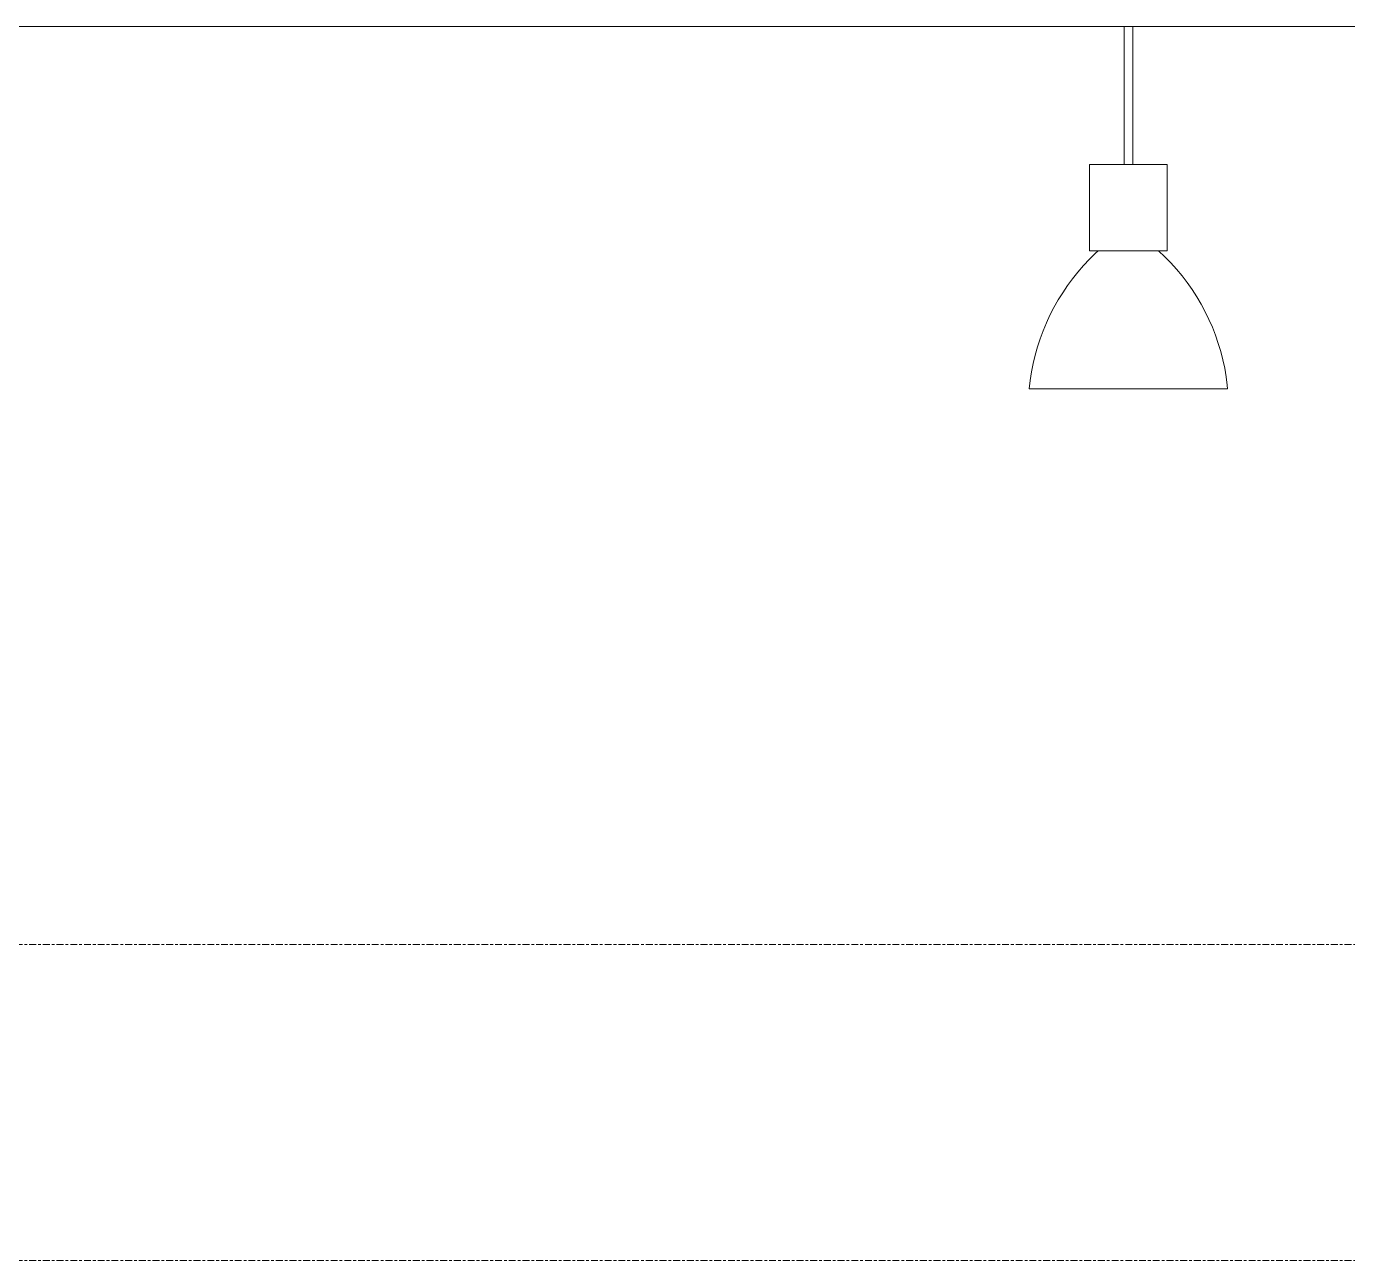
# Model space of a CAD drawing. Header units: centimetres. Extents: x -13689 to 3489, y -437 to 1921.
# Drawn here: x -7580.1 to -7273.9, y 515.5 to 801.5 of the extents above; entities that cross this region are included whole.
import ezdxf

# ---------------------------------------------------------------- set-up
doc = ezdxf.new("R2010")
doc.units = ezdxf.units.CM
doc.linetypes.add('Centre', pattern=[3.175, 0.635, -0.475, 1.59, -0.475])
for name, color, linetype, lineweight in [('A-CLNG', 7, 'Continuous', 9), ('A-FLOR-LEVL', 7, 'Continuous', 9), ('E-LITE-EQPM', 7, 'Continuous', 9), ('G-IMPT', 7, 'Continuous', 9)]:
    doc.layers.add(name, color=color, linetype=linetype, lineweight=lineweight)

# ---------------------------------------------------------------- blocks, each defined once
blk = doc.blocks.new('LamparaTecho - LamparaTecho_ipt-V4-Sección 3-1')
at = {"layer": 'G-IMPT'}
for p, q in [((-7325.72, 801.54), (-7325.72, 769.54)), ((-7323.72, 801.54), (-7325.72, 801.54)), ((-7323.72, 769.54), (-7323.72, 801.54)), ((-7333.72, 769.54), (-7333.72, 749.54)), ((-7333.72, 769.54), (-7315.72, 769.54)), ((-7315.72, 749.54), (-7315.72, 769.54)), ((-7333.72, 749.54), (-7315.72, 749.54)), ((-7324.72, 717.54), (-7347.72, 717.54)), ((-7324.72, 717.54), (-7301.72, 717.54))]:
    blk.add_line(p, q, dxfattribs=at)
at = {"layer": 'G-IMPT', "flags": 128}
for points in [[(-7347.72, 717.54), (-7347.49, 719.52), (-7347.18, 721.48), (-7346.8, 723.43), (-7346.33, 725.36), (-7345.79, 727.27), (-7345.18, 729.16), (-7344.49, 731.02), (-7343.72, 732.86), (-7342.89, 734.66), (-7341.98, 736.42), (-7341, 738.15), (-7339.95, 739.84), (-7338.84, 741.49), (-7337.66, 743.08), (-7336.42, 744.63), (-7335.12, 746.13), (-7333.75, 747.58), (-7332.34, 748.97), (-7331.72, 749.54)], [(-7317.72, 749.54), (-7316.28, 748.18), (-7314.89, 746.76), (-7313.56, 745.28), (-7312.29, 743.75), (-7311.09, 742.17), (-7309.95, 740.54), (-7308.87, 738.87), (-7307.86, 737.16), (-7306.93, 735.41), (-7306.06, 733.63), (-7305.26, 731.81), (-7304.54, 729.96), (-7303.89, 728.08), (-7303.32, 726.18), (-7302.82, 724.25), (-7302.41, 722.31), (-7302.07, 720.35), (-7301.8, 718.38), (-7301.72, 717.54)]]:
    blk.add_lwpolyline(points, dxfattribs=at)
blk = doc.blocks.new('LamparaTecho - Standard-V5-Sección 3-1')
blk.add_blockref('LamparaTecho - LamparaTecho_ipt-V4-Sección 3-1', (0, 0))
blk = doc.blocks.new('PQ_RVR_MEP-01_ZZ_ZZ_MO_T_A_rvt-1-Sección 3-1')
at = {"layer": 'E-LITE-EQPM', "lineweight": 9}
blk.add_blockref('LamparaTecho - Standard-V5-Sección 3-1', (0, 0), dxfattribs=at)

msp = doc.modelspace()

# ---------------------------------------------------------------- linework, layer by layer
at = {"layer": 'A-CLNG', "color": 8, "lineweight": 18, "true_color": 0x808080}
msp.add_line((-6794.393, 801.545), (-11171.773, 801.545), dxfattribs=at)
at = {"layer": 'A-FLOR-LEVL', "color": 253, "linetype": 'Centre', "true_color": 0xaaaaaa}
for p, q in [((-13689.23, 588.801), (-6507.584, 588.801)), ((-13689.23, 515.53), (-6507.584, 515.53))]:
    msp.add_line(p, q, dxfattribs=at)

# ---------------------------------------------------------------- block references
at = {"lineweight": 5}
msp.add_blockref('PQ_RVR_MEP-01_ZZ_ZZ_MO_T_A_rvt-1-Sección 3-1', (0, 0), dxfattribs=at)

doc.saveas('drawing.dxf')
